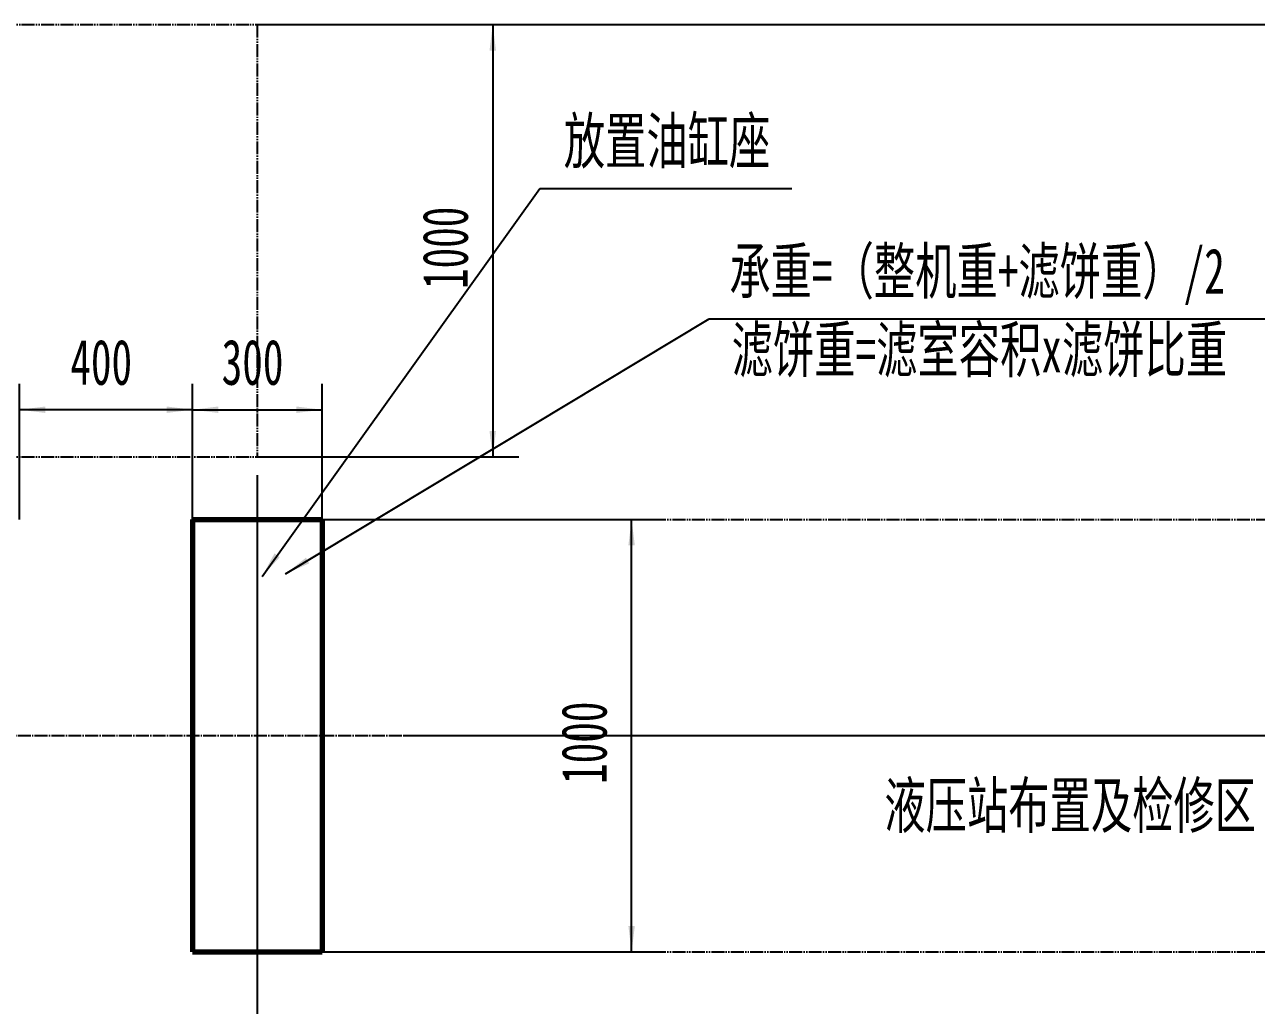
# Model space of a CAD drawing. Header units: millimetres. Extents: x -6300 to 6300, y -4455 to 4455.
# Drawn here: x 738 to 3587, y -617 to 1652 of the extents above; entities that cross this region are included whole.
import ezdxf

# ---------------------------------------------------------------- set-up
doc = ezdxf.new("R2010")
doc.units = ezdxf.units.MM
doc.linetypes.add('EB_DASHDOT', pattern=[39, 30, -3, 3, -3])
doc.linetypes.add('EB_DASHDOTDOT', pattern=[45, 30, -3, 3, -3, 3, -3])
for name, color, linetype, lineweight in [('CAXA0', 7, 'Continuous', 70), ('CAXA1', 1, 'EB_DASHDOT', 25), ('CAXA4', 3, 'Continuous', 25)]:
    doc.layers.add(name, color=color, linetype=linetype, lineweight=lineweight)
doc.styles.add('标准', font='', dxfattribs={"width": 0.667})
doc.styles.get('标准').set_extended_font_data('SimSun')
doc.dimstyles.new('标准', dxfattribs={"dimscale": 30, "dimtxt": 3.5, "dimasz": 2, "dimexe": 2, "dimexo": 0, "dimtad": 1, "dimdec": 0, "dimzin": 0, "dimdsep": 46, "dimtxsty": '标准', "dimcen": 0, "dimdle": 3, "dimaunit": 1, "dimazin": 2, "dimtfac": 1, "dimtmove": 0, "dimatfit": 3, "dimfxl": 0, "dimtolj": 1, "dimtzin": 0, "dimarcsym": 0})

# ---------------------------------------------------------------- blocks, each defined once
blk = doc.blocks.new('*D38')
at = {"layer": 'CAXA4', "linetype": 'Continuous', "lineweight": 25}
for points in [[(-2283.8, -1185.6), (-2223.8, -1193.1), (-2223.8, -1178.1)], [(1276.2, -1185.6), (1216.2, -1193.1), (1216.2, -1178.1)]]:
    blk.add_hatch(color=0, dxfattribs=at).paths.add_polyline_path(points, flags=0)
at = {"layer": 'CAXA4', "color": 0, "linetype": 'Continuous', "lineweight": 25}
for p, q in [((-2283.8, -493.1), (-2283.8, -1245.6)), ((1276.2, -596.1), (1276.2, -1245.6)), ((-2283.8, -1185.6), (1276.2, -1185.6))]:
    blk.add_line(p, q, dxfattribs=at)
at = {"layer": 'CAXA4', "color": 0, "linetype": 'Continuous', "lineweight": 25, "insert": (-615.5, -1023), "char_height": 105, "attachment_point": 1, "style": '标准'}
blk.add_mtext('\\fSimSun|b0|i0|p34;3560', dxfattribs=at)
blk = doc.blocks.new('*D41')
at = {"layer": 'CAXA4', "linetype": 'Continuous', "lineweight": 25}
for points in [[(726.2, 761), (786.2, 768.5), (786.2, 753.5)], [(1126.2, 761), (1066.2, 768.5), (1066.2, 753.5)]]:
    blk.add_hatch(color=0, dxfattribs=at).paths.add_polyline_path(points, flags=0)
at = {"layer": 'CAXA4', "color": 0, "linetype": 'Continuous', "lineweight": 25}
for p, q in [((726.2, 506.9), (726.2, 821)), ((1126.2, 506.9), (1126.2, 821)), ((1126.2, 761), (726.2, 761))]:
    blk.add_line(p, q, dxfattribs=at)
at = {"layer": 'CAXA4', "color": 0, "linetype": 'Continuous', "lineweight": 25, "insert": (843.7, 923.6), "char_height": 105, "attachment_point": 1, "style": '标准'}
blk.add_mtext('\\fSimSun|b0|i0|p34;400', dxfattribs=at)
blk = doc.blocks.new('*D42')
at = {"layer": 'CAXA4', "linetype": 'Continuous', "lineweight": 25}
for points in [[(1126.2, 761), (1186.2, 753.5), (1186.2, 768.5)], [(1426.2, 761), (1366.2, 753.5), (1366.2, 768.5)]]:
    blk.add_hatch(color=0, dxfattribs=at).paths.add_polyline_path(points, flags=0)
at = {"layer": 'CAXA4', "color": 0, "linetype": 'Continuous', "lineweight": 25}
for p, q in [((1126.2, 506.9), (1126.2, 821)), ((1426.2, 506.9), (1426.2, 821)), ((1126.2, 761), (1426.2, 761))]:
    blk.add_line(p, q, dxfattribs=at)
at = {"layer": 'CAXA4', "color": 0, "linetype": 'Continuous', "lineweight": 25, "insert": (1193.7, 923.6), "char_height": 105, "attachment_point": 1, "style": '标准'}
blk.add_mtext('\\fSimSun|b0|i0|p34;300', dxfattribs=at)
blk = doc.blocks.new('*D189')
at = {"layer": 'CAXA4', "linetype": 'Continuous', "lineweight": 25}
for points in [[(2141.7, 506.9), (2149.2, 446.9), (2134.2, 446.9)], [(2141.7, -493.1), (2149.2, -433.1), (2134.2, -433.1)]]:
    blk.add_hatch(color=0, dxfattribs=at).paths.add_polyline_path(points, flags=0)
at = {"layer": 'CAXA4', "color": 0, "linetype": 'Continuous', "lineweight": 25}
for p, q in [((1426.2, 506.9), (2201.7, 506.9)), ((2141.7, -493.1), (2141.7, 506.9)), ((1426.2, -493.1), (2201.7, -493.1))]:
    blk.add_line(p, q, dxfattribs=at)
at = {"layer": 'CAXA4', "color": 0, "linetype": 'Continuous', "lineweight": 25, "insert": (1979.1, -104.8), "char_height": 105, "attachment_point": 1, "rotation": 90, "style": '标准'}
blk.add_mtext('\\fSimSun|b0|i0|p34;1000', dxfattribs=at)
blk = doc.blocks.new('*D190')
at = {"layer": 'CAXA4', "linetype": 'Continuous', "lineweight": 25}
for points in [[(1276.2, -1185.6), (1336.2, -1193.1), (1336.2, -1178.1)], [(4276.2, -1185.6), (4216.2, -1193.1), (4216.2, -1178.1)]]:
    blk.add_hatch(color=0, dxfattribs=at).paths.add_polyline_path(points, flags=0)
at = {"layer": 'CAXA4', "color": 0, "linetype": 'Continuous', "lineweight": 25}
for p, q in [((4276.2, -493.1), (4276.2, -1245.6)), ((1276.2, -596.1), (1276.2, -1245.6)), ((1276.2, -1185.6), (4276.2, -1185.6))]:
    blk.add_line(p, q, dxfattribs=at)
at = {"layer": 'CAXA4', "color": 0, "linetype": 'Continuous', "lineweight": 25, "insert": (2664.5, -1023), "char_height": 105, "attachment_point": 1, "style": '标准'}
blk.add_mtext('\\fSimSun|b0|i0|p34;3000', dxfattribs=at)
blk = doc.blocks.new('*D192')
at = {"layer": 'CAXA4', "linetype": 'Continuous', "lineweight": 25}
for points in [[(5103.9, 1651.9), (5096.4, 1591.9), (5111.4, 1591.9)], [(5103.9, -1638.1), (5096.4, -1578.1), (5111.4, -1578.1)]]:
    blk.add_hatch(color=0, dxfattribs=at).paths.add_polyline_path(points, flags=0)
at = {"layer": 'CAXA4', "color": 0, "linetype": 'Continuous', "lineweight": 25}
for p, q in [((1276.2, 1651.9), (5163.9, 1651.9)), ((5103.9, 1651.9), (5103.9, -1638.1)), ((1276.2, -1638.1), (5163.9, -1638.1))]:
    blk.add_line(p, q, dxfattribs=at)
at = {"layer": 'CAXA4', "color": 0, "linetype": 'Continuous', "lineweight": 25, "insert": (4941.3, -104.8), "char_height": 105, "attachment_point": 1, "rotation": 90, "style": '标准'}
blk.add_mtext('\\fSimSun|b0|i0|p34;3290', dxfattribs=at)
blk = doc.blocks.new('*D193')
at = {"layer": 'CAXA4', "linetype": 'Continuous', "lineweight": 25}
for points in [[(4659.1, 1651.9), (4666.6, 1591.9), (4651.6, 1591.9)], [(4659.1, 6.9), (4666.6, 66.9), (4651.6, 66.9)]]:
    blk.add_hatch(color=0, dxfattribs=at).paths.add_polyline_path(points, flags=0)
at = {"layer": 'CAXA4', "color": 0, "linetype": 'Continuous', "lineweight": 25}
for p, q in [((1276.2, 1651.9), (4719.1, 1651.9)), ((4659.1, 6.9), (4659.1, 1651.9)), ((1616.2, 6.9), (4719.1, 6.9))]:
    blk.add_line(p, q, dxfattribs=at)
at = {"layer": 'CAXA4', "color": 0, "linetype": 'Continuous', "lineweight": 25, "insert": (4496.5, 717.7), "char_height": 105, "attachment_point": 1, "rotation": 90, "style": '标准'}
blk.add_mtext('\\fSimSun|b0|i0|p34;1645', dxfattribs=at)
blk = doc.blocks.new('*D194')
at = {"layer": 'CAXA4', "linetype": 'Continuous', "lineweight": 25}
for points in [[(1820.6, 1651.9), (1813.1, 1591.9), (1828.1, 1591.9)], [(1820.6, 651.9), (1813.1, 711.9), (1828.1, 711.9)]]:
    blk.add_hatch(color=0, dxfattribs=at).paths.add_polyline_path(points, flags=0)
at = {"layer": 'CAXA4', "color": 0, "linetype": 'Continuous', "lineweight": 25}
for p, q in [((1276.2, 1651.9), (1880.6, 1651.9)), ((1820.6, 1651.9), (1820.6, 651.9)), ((1276.2, 651.9), (1880.6, 651.9))]:
    blk.add_line(p, q, dxfattribs=at)
at = {"layer": 'CAXA4', "color": 0, "linetype": 'Continuous', "lineweight": 25, "insert": (1658, 1040.2), "char_height": 105, "attachment_point": 1, "rotation": 90, "style": '标准'}
blk.add_mtext('\\fSimSun|b0|i0|p34;1000', dxfattribs=at)
blk = doc.blocks.new('*D207')
at = {"layer": 'CAXA4', "linetype": 'Continuous', "lineweight": 25}
blk.add_hatch(color=0, dxfattribs=at).paths.add_polyline_path([(1287.1, 375.4), (1328.1, 419.9), (1315.9, 428.6)], flags=0)
at = {"layer": 'CAXA4', "color": 0, "linetype": 'Continuous', "lineweight": 25}
for p, q in [((1287.1, 375.4), (1929.7, 1272.9)), ((1929.7, 1272.9), (2511.9, 1272.9))]:
    blk.add_line(p, q, dxfattribs=at)
at = {"layer": 'CAXA4', "color": 0, "linetype": 'Continuous', "lineweight": 25, "insert": (1984.9, 1435.5), "char_height": 105, "attachment_point": 1, "style": '标准'}
blk.add_mtext('\\fSimSun|b0|i0|p34;放置油缸座', dxfattribs=at)
blk = doc.blocks.new('*D209')
at = {"layer": 'CAXA4', "linetype": 'Continuous', "lineweight": 25}
blk.add_hatch(color=0, dxfattribs=at).paths.add_polyline_path([(1341, 381.1), (1396.3, 405.6), (1388.6, 418.5)], flags=0)
at = {"layer": 'CAXA4', "color": 0, "linetype": 'Continuous', "lineweight": 25}
for p, q in [((1341, 381.1), (2321.2, 971.5)), ((2321.2, 971.5), (3660.8, 971.5))]:
    blk.add_line(p, q, dxfattribs=at)
at = {"layer": 'CAXA4', "color": 0, "linetype": 'Continuous', "lineweight": 25, "char_height": 105, "attachment_point": 1, "style": '标准'}
for s, insert in [('\\fSimSun|b0|i0|p34;承重=（整机重+滤饼重）/2', (2367.7, 1134.1)), ('\\fSimSun|b0|i0|p34;滤饼重=滤室容积x滤饼比重', (2372.9, 952.8))]:
    blk.add_mtext(s, dxfattribs=dict(at, insert=insert))

msp = doc.modelspace()

# ---------------------------------------------------------------- linework, layer by layer
at = {"layer": 'CAXA0', "color": 2, "linetype": 'EB_DASHDOTDOT', "lineweight": 25}
for p, q in [((-2283.8, 1651.9), (1276.2, 1651.9)), ((1276.2, 1651.9), (1276.2, 651.9)), ((-2283.8, 651.9), (1276.2, 651.9)), ((1426.2, 506.9), (4276.2, 506.9)), ((1426.2, -493.1), (4276.2, -493.1))]:
    msp.add_line(p, q, dxfattribs=at)
at = {"layer": 'CAXA0'}
for p, q in [((1126.2, 506.9), (1426.2, 506.9)), ((1126.2, 506.9), (1126.2, -493.1)), ((1426.2, 506.9), (1426.2, -493.1)), ((1126.2, -493.1), (1426.2, -493.1))]:
    msp.add_line(p, q, dxfattribs=at)
at = {"layer": 'CAXA1', "linetype": 'EB_DASHDOT', "lineweight": 25}
for p, q in [((1276.2, 609.9), (1276.2, -596.1)), ((1276.2, 609.9), (1276.2, -596.1)), ((1276.2, 606.9), (1276.2, -596.1)), ((-2436.8, 6.9), (1616.2, 6.9))]:
    msp.add_line(p, q, dxfattribs=at)

# ---------------------------------------------------------------- block references
at = {"layer": 'CAXA4'}
for name in ['*D207', '*D209']:
    msp.add_blockref(name, (0, 0), dxfattribs=at)

# ---------------------------------------------------------------- texts
at = {"layer": 'CAXA4', "linetype": 'Continuous', "lineweight": 25, "insert": (2726.2, -101.7), "char_height": 105, "attachment_point": 1, "style": '标准'}
msp.add_mtext('\\fSimSun|b0|i0|p34;液压站布置及检修区', dxfattribs=at)

# ---------------------------------------------------------------- dimensions: what is measured, and where the dimension line sits
at = {"layer": 'CAXA4'}
for base, p1, p2, text, picture, middle in [((5103.9, 6.9), (1276.2, 1651.9), (1276.2, -1638.1), '\\fSimSun;3290', '*D192', (5013.2, 6.9)), ((4659.1, 829.4), (1616.2, 6.9), (1276.2, 1651.9), '\\fSimSun;1645', '*D193', (4568.4, 829.4)), ((1820.6, 1151.9), (1276.2, 1651.9), (1276.2, 651.9), '\\fSimSun;1000', '*D194', (1729.9, 1151.9)), ((2141.7, 6.9), (1426.2, -493.1), (1426.2, 506.9), '\\fSimSun;1000', '*D189', (2051, 6.9))]:
    dim = msp.add_linear_dim(base=base, p1=p1, p2=p2, angle=90, text=text, dimstyle='标准', dxfattribs=at)
    dim.commit()
    dim.dimension.update_dxf_attribs({"geometry": picture, "text_midpoint": middle})
for base, p1, p2, text, picture, middle in [((926.2, 761), (1126.2, 506.9), (726.2, 506.9), '\\fSimSun;400', '*D41', (926.2, 851.7)), ((1276.2, 761), (1126.2, 506.9), (1426.2, 506.9), '\\fSimSun;300', '*D42', (1276.2, 851.7)), ((-503.8, -1185.6), (-2283.8, -493.1), (1276.2, -596.1), '\\fSimSun;3560', '*D38', (-503.8, -1095)), ((2776.2, -1185.6), (1276.2, -596.1), (4276.2, -493.1), '\\fSimSun;3000', '*D190', (2776.2, -1095))]:
    dim = msp.add_linear_dim(base=base, p1=p1, p2=p2, text=text, dimstyle='标准', dxfattribs=at)
    dim.commit()
    dim.dimension.update_dxf_attribs({"geometry": picture, "text_midpoint": middle})

doc.saveas('drawing.dxf')
